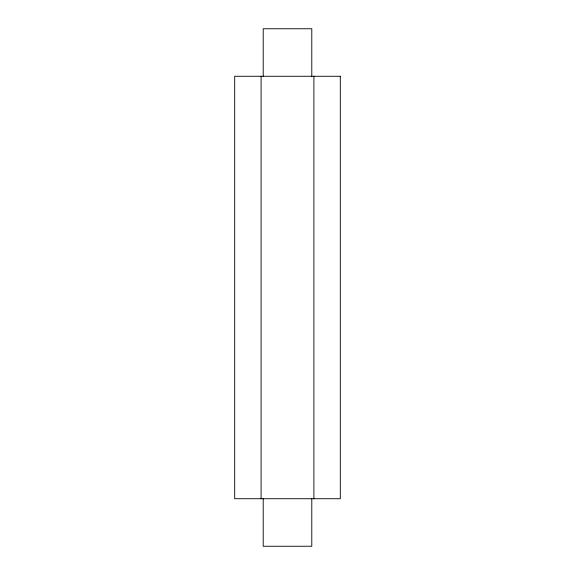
<?xml version="1.0" encoding="UTF-8"?>
<svg xmlns="http://www.w3.org/2000/svg" width="575" height="575" viewBox="0 0 575 575"><rect width="100%" height="100%" fill="white"/><g stroke="black" fill="none" stroke-linecap="round" stroke-linejoin="round"><path stroke-width="0.86" d="M313.9 76.274L313.9 498.726M311.794 76.274L311.794 28.75L263.206 28.75L263.206 76.274M311.794 498.726L311.794 546.25L263.206 546.25L263.206 498.726M261.1 76.274L261.1 498.726M340.307 76.274L234.693 76.274L234.693 498.726L340.307 498.726L340.307 76.274"/></g></svg>
